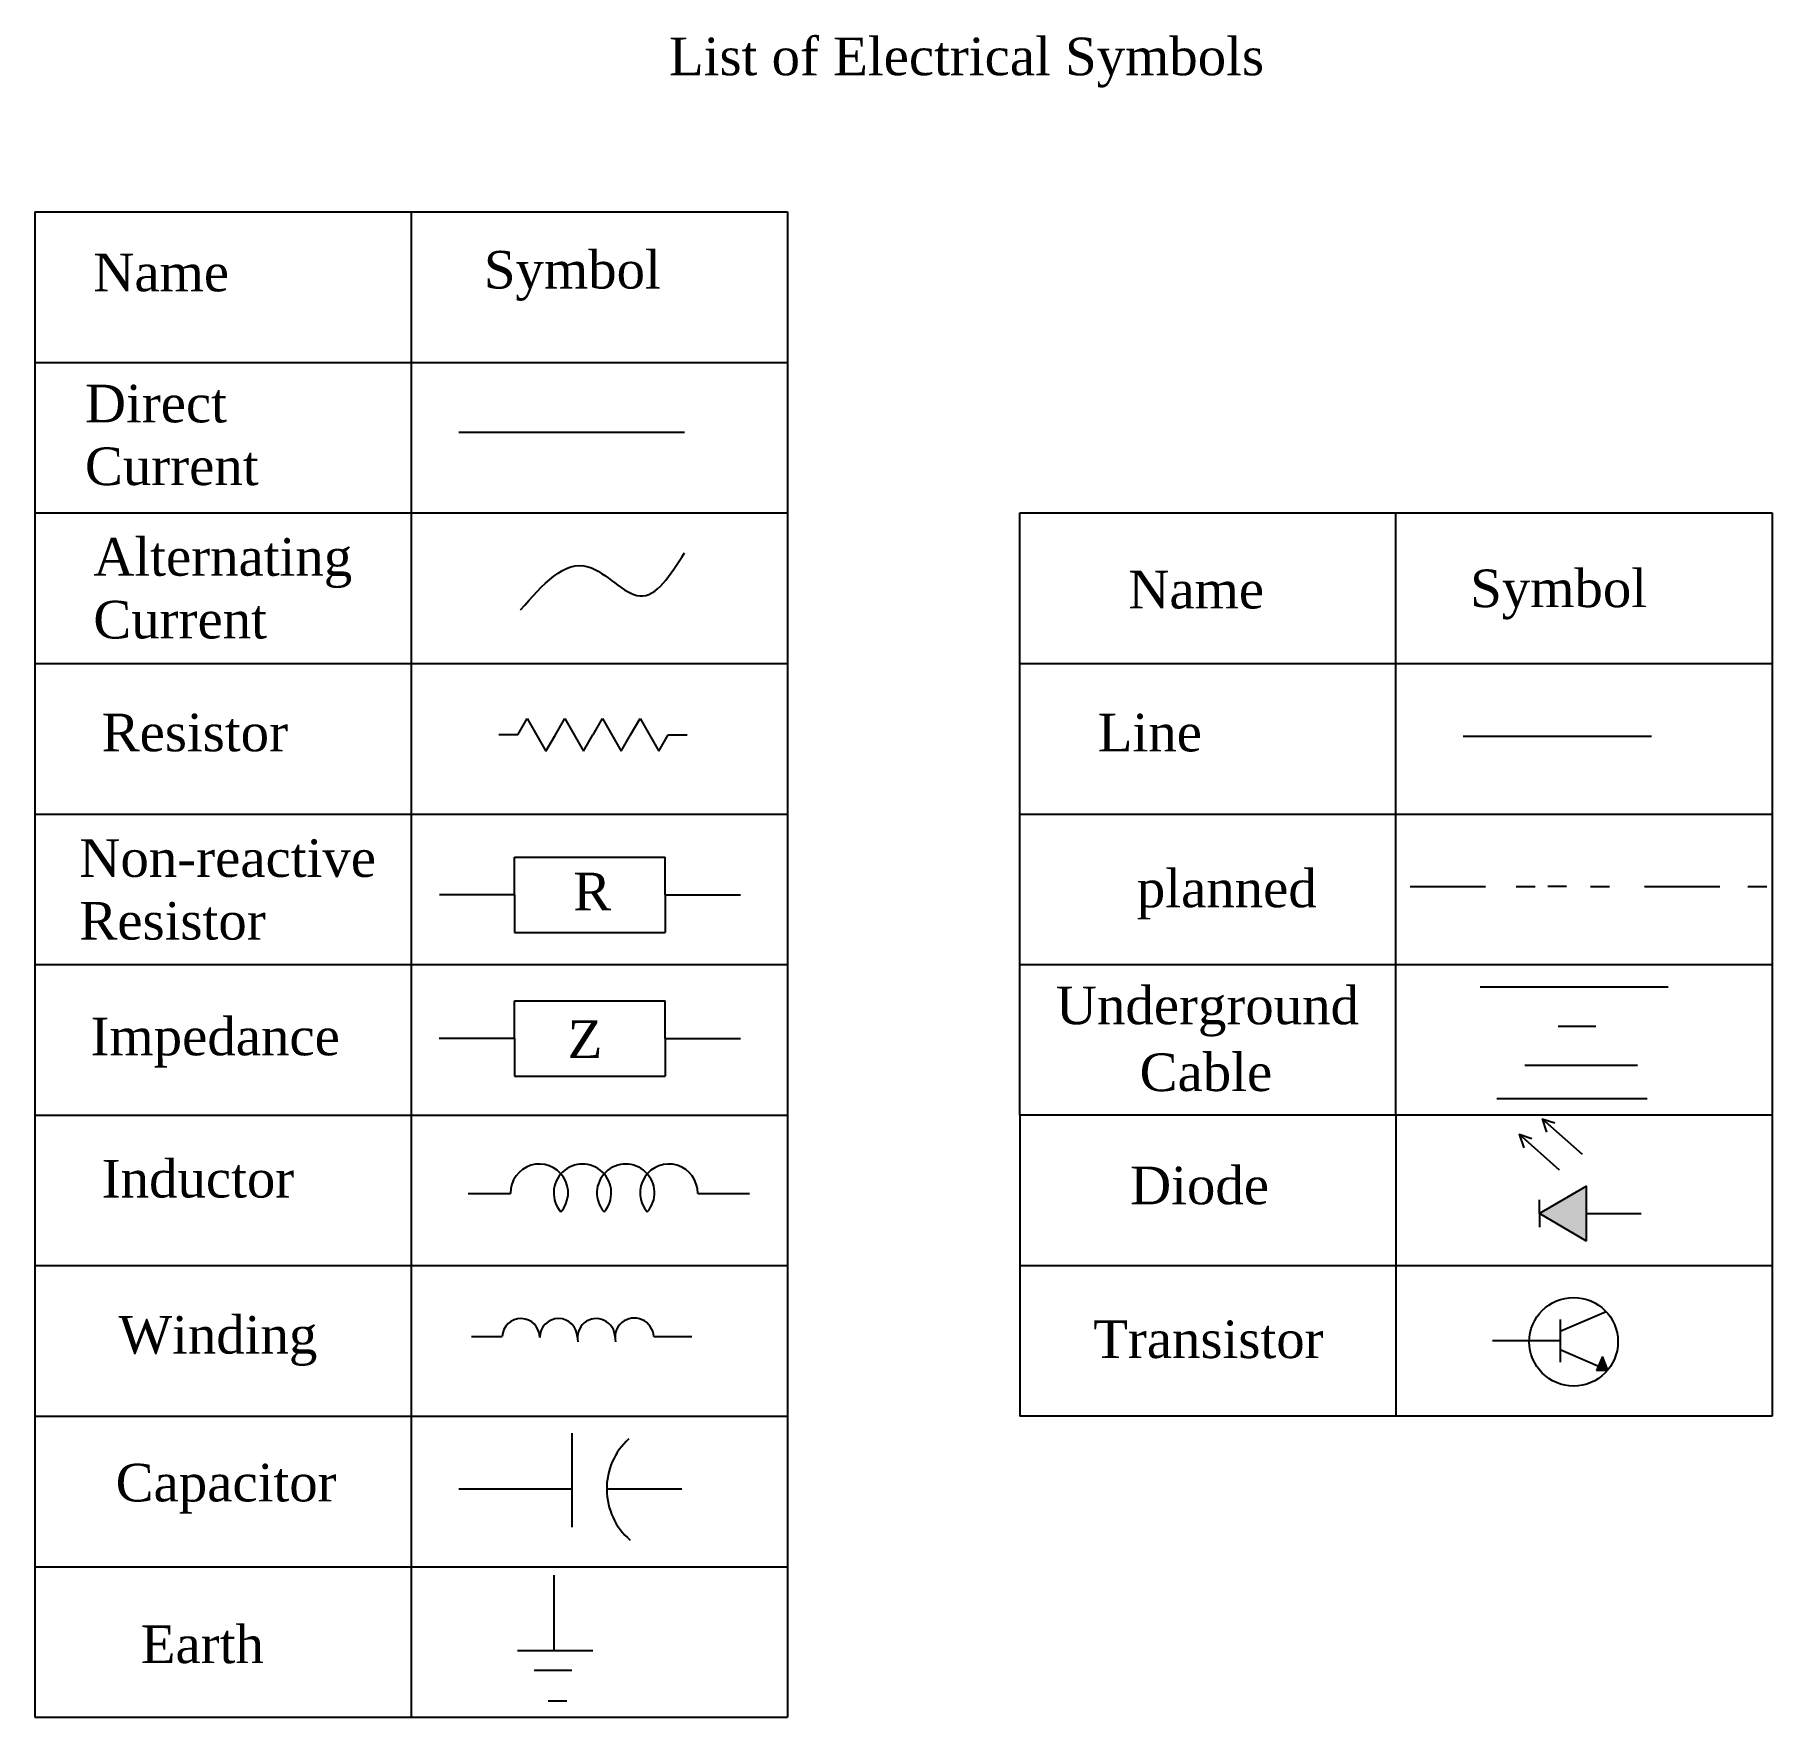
# Model space of a CAD drawing. Header units: inches. Extents: x 8.6 to 54.7, y 1.4 to 46.1.
import ezdxf

# ---------------------------------------------------------------- set-up
doc = ezdxf.new("R2010")
doc.units = ezdxf.units.IN
doc.header["$MEASUREMENT"] = 0
doc.styles.get("Standard").update_dxf_attribs({"font": 'times.ttf', "height": 1})

# ---------------------------------------------------------------- blocks, each defined once
blk = doc.blocks.new('p')
for p, q in [((66.616, 35.596), (68.616, 35.596)), ((69.434, 35.596), (69.934, 35.596)), ((70.769, 35.596), (70.269, 35.596)), ((71.408, 35.596), (71.908, 35.596)), ((72.845, 35.596), (74.845, 35.596)), ((75.588, 35.596), (76.088, 35.596))]:
    blk.add_line(p, q)
blk = doc.blocks.new('t')
blk.add_blockref('p', (0, 0))
blk = doc.blocks.new('y')
for p, q in [((67.21, 35.819), (72.21, 35.819)), ((69.286, 34.781), (70.286, 34.781)), ((68.396, 33.744), (71.396, 33.744)), ((67.654, 32.855), (71.654, 32.855))]:
    blk.add_line(p, q)
blk = doc.blocks.new('u')
for p, q in [((76.997, 36.708), (76.997, 34.708)), ((76.033, 34.707), (78.033, 34.707)), ((76.478, 34.189), (77.478, 34.189)), ((76.849, 33.374), (77.349, 33.374))]:
    blk.add_line(p, q)
blk = doc.blocks.new('w')
for p, q in [((67.392, 35.374), (67.392, 32.874)), ((64.392, 33.892), (67.392, 33.892)), ((68.322, 33.892), (70.322, 33.892))]:
    blk.add_line(p, q)
blk.add_arc((70.118, 33.892), 1.797, 132.3723, 229.1552)
blk = doc.blocks.new('q')
for p, q in [((21.312, 23.224), (21.312, 24.224)), ((21.312, 24.224), (25.312, 24.224)), ((25.312, 23.224), (25.312, 24.224)), ((21.312, 23.224), (19.312, 23.224)), ((21.312, 23.224), (21.312, 22.224)), ((25.312, 23.224), (25.312, 22.224)), ((25.312, 23.224), (27.312, 23.224)), ((21.312, 22.224), (25.312, 22.224))]:
    blk.add_line(p, q)
at = {"insert": (22.869, 23.816), "char_height": 1, "width": 2.96592, "attachment_point": 1}
blk.add_mtext('R', dxfattribs=at)
blk = doc.blocks.new('d')
for p, q in [((73.881, 35.633), (73.881, 36.633)), ((73.881, 36.633), (77.881, 36.633)), ((77.881, 35.633), (77.881, 36.633)), ((73.881, 35.633), (71.881, 35.633)), ((73.881, 35.633), (73.881, 34.633)), ((77.881, 35.633), (77.881, 34.633)), ((77.881, 35.633), (79.881, 35.633)), ((73.881, 34.633), (77.881, 34.633))]:
    blk.add_line(p, q)
at = {"insert": (75.292, 36.115), "char_height": 1, "width": 5.2645, "attachment_point": 1}
blk.add_mtext('Z', dxfattribs=at)
blk = doc.blocks.new('a')
for p, q in [((65.283, 22.631), (65.784, 23.497)), ((65.784, 23.497), (66.783, 21.764)), ((67.283, 22.631), (67.784, 23.497)), ((67.784, 23.497), (68.783, 21.764)), ((69.283, 22.631), (69.784, 23.497)), ((69.784, 23.497), (70.783, 21.764)), ((71.283, 22.631), (71.784, 23.497)), ((71.784, 23.497), (72.783, 21.764)), ((65.283, 22.631), (64.283, 22.631)), ((66.783, 21.764), (67.281, 22.631)), ((68.783, 21.764), (69.281, 22.631)), ((70.783, 21.764), (71.281, 22.631)), ((72.783, 21.764), (73.281, 22.631)), ((73.281, 22.631), (74.281, 22.631))]:
    blk.add_line(p, q)
blk = doc.blocks.new('v')
for p, q in [((18.559, 15.668), (20.034, 15.668)), ((26.533, 15.668), (28.33, 15.668))]:
    blk.add_line(p, q)
for centre, start, end in [((21.033, 15.686), 318.59038, 181.05772), ((22.533, 15.686), 318.59038, 221.40962), ((24.033, 15.686), 318.59038, 221.40962), ((25.533, 15.686), 358.94228, 221.40962)]:
    blk.add_arc(centre, 1, start, end)
blk = doc.blocks.new('z')
for p, q in [((71.282, 28.617), (72.1, 28.617)), ((76.128, 28.617), (77.144, 28.617))]:
    blk.add_line(p, q)
for centre, radius, start, end in [((72.6, 28.594), 0.5, 0, 177.3715), ((73.6, 28.594), 0.5, 0, 180), ((74.6, 28.594), 0.5, 0, 193.9263), ((75.614, 28.594), 0.514, 2.5544, 193.6277)]:
    blk.add_arc(centre, radius, start, end)
blk = doc.blocks.new('f')
blk.add_hatch(color=256).paths.add_polyline_path([(79.308, 27.248), (81.034, 28.238), (79.308, 29.248), (79.308, 28.248)])
for p, q in [((79.308, 29.248), (79.308, 28.248)), ((79.308, 29.248), (81.034, 28.238)), ((81.034, 28.238), (81.034, 28.738)), ((79.308, 28.248), (77.308, 28.248)), ((79.308, 28.248), (79.308, 27.248)), ((79.308, 27.248), (81.034, 28.238)), ((81.034, 28.238), (81.034, 27.738))]:
    blk.add_line(p, q)
blk = doc.blocks.new('tr')
for p, q in [((82.613, 30.388), (81.132, 31.695)), ((81.132, 31.695), (81.472, 31.396)), ((81.132, 31.695), (81.302, 31.203)), ((81.132, 31.695), (81.604, 31.546)), ((81.775, 29.82), (80.294, 31.128)), ((80.294, 31.128), (80.633, 30.828)), ((80.294, 31.128), (80.464, 30.636)), ((80.294, 31.128), (80.766, 30.978))]:
    blk.add_line(p, q)
at = {"rotation": 180}
blk.add_blockref('f', (162.069, 56.476), dxfattribs=at)
blk = doc.blocks.new('vc')
h = blk.add_hatch(color=256)
h.paths.add_polyline_path([(78.282, 27.014), (78.049, 27.61), (77.869, 27.191)])
h.paths.add_polyline_path([(78.282, 27.014), (77.869, 27.191), (77.782, 26.989)])
for p, q in [((76.172, 28.734), (78.211, 29.601)), ((76.172, 29.248), (76.172, 27.368)), ((76.172, 28.308), (73.172, 28.308)), ((76.172, 27.919), (78.282, 27.014)), ((78.049, 27.61), (77.782, 26.989)), ((77.782, 26.989), (78.282, 27.014)), ((78.282, 27.014), (78.049, 27.61))]:
    blk.add_line(p, q)
blk.add_circle((76.772, 28.267), 1.962)

msp = doc.modelspace()

# ---------------------------------------------------------------- linework, layer by layer
for p, q in [((8.559, 41.375), (28.559, 41.375)), ((8.559, 41.375), (8.559, 1.375)), ((18.559, 41.375), (18.559, 1.375)), ((28.559, 41.375), (28.559, 1.375)), ((8.559, 37.375), (28.559, 37.375)), ((19.829, 35.522), (25.829, 35.522)), ((8.559, 33.375), (28.559, 33.375)), ((34.733, 33.374), (54.733, 33.374)), ((34.733, 17.374), (34.733, 33.374)), ((44.733, 17.374), (44.733, 33.374)), ((54.733, 33.374), (54.733, 17.374)), ((8.559, 29.375), (28.559, 29.375)), ((34.733, 29.374), (54.733, 29.374)), ((46.522, 27.447), (51.522, 27.447)), ((8.559, 25.375), (28.559, 25.375)), ((34.733, 25.374), (54.733, 25.374)), ((8.559, 21.375), (28.559, 21.375)), ((34.733, 21.374), (54.733, 21.374)), ((8.559, 17.375), (28.559, 17.375)), ((54.733, 17.374), (34.733, 17.374)), ((34.733, 17.374), (34.733, 9.374)), ((44.733, 17.374), (44.733, 9.374)), ((54.733, 17.374), (54.733, 9.374)), ((54.733, 17.374), (54.733, 9.374)), ((54.733, 17.374), (54.733, 9.374)), ((8.559, 13.375), (28.559, 13.375)), ((54.733, 13.374), (34.733, 13.374)), ((8.559, 9.375), (28.559, 9.375)), ((54.733, 9.374), (34.733, 9.374)), ((8.559, 5.375), (28.559, 5.375)), ((8.559, 1.375), (28.559, 1.375))]:
    msp.add_line(p, q)
msp.add_spline([(21.47, 30.801), (23.27, 31.945), (24.64, 31.169), (25.826, 32.313)], degree=3)

# ---------------------------------------------------------------- block references
for name, p, xscale, yscale, zscale in [('a', (-11.247, 16.162), 0.5, 0.5, 0.5), ('tr', (-10.356, -5.761), 0.7268415921299436, 0.7268415921299454, 0.726841592129945), ('v', (5.872, 3.305), 0.7652428267257729, 0.7652428267257729, 0.765242826725773), ('vc', (3.391, -5.608), 0.5999999999999943, 0.5999999999999943, 0.5999999999999943)]:
    msp.add_blockref(name, p, dxfattribs=dict(xscale=xscale, yscale=yscale, zscale=zscale))
for name, p in [('q', (0, 0)), ('t', (-21.503, -12.15)), ('y', (-20.242, -15.04)), ('d', (-52.571, -16.225)), ('z', (-51.121, -17.126)), ('w', (-44.563, -26.449)), ('u', (-54.647, -31.561))]:
    msp.add_blockref(name, p)

# ---------------------------------------------------------------- texts
at = {"char_height": 1, "attachment_point": 1}
for s, insert, width in [('                  \\P                         List of Electrical Symbols', (15.973, 47.673), 41.74527), ('Name', (10.116, 40.264), 6.52502), ('Symbol', (20.496, 40.338), 5.04206), ('Direct Current', (9.893, 36.782), 6.45087), ('Alternating Current', (10.116, 32.707), 6.9699), ('Symbol', (46.706, 31.872), 5.04206), ('Name', (37.621, 31.837), 6.52502), ('Resistor', (10.338, 28.042), 6.30257), ('Line', (36.809, 28.039), 6.15428), ('Non-reactive \\PResistor', (9.745, 24.705), 6.74746), ('planned', (37.847, 23.898), 4.92221), ('Underground', (35.697, 20.789), 8.26222), ('Impedance', (10.042, 19.964), 6.22842), ('Cable', (37.921, 19.014), 3.5164), ('Inductor', (10.338, 16.185), 4.74547), ('Diode', (37.668, 16.006), 6.46279), ('Winding', (10.783, 12.037), 4.22643), ('Transistor', (36.686, 11.919), 8.21014), ('Capacitor', (10.709, 8.11), 5.19035), ('Earth', (11.376, 3.813), 5.93183)]:
    msp.add_mtext(s, dxfattribs=dict(at, insert=insert, width=width))

doc.saveas('drawing.dxf')
